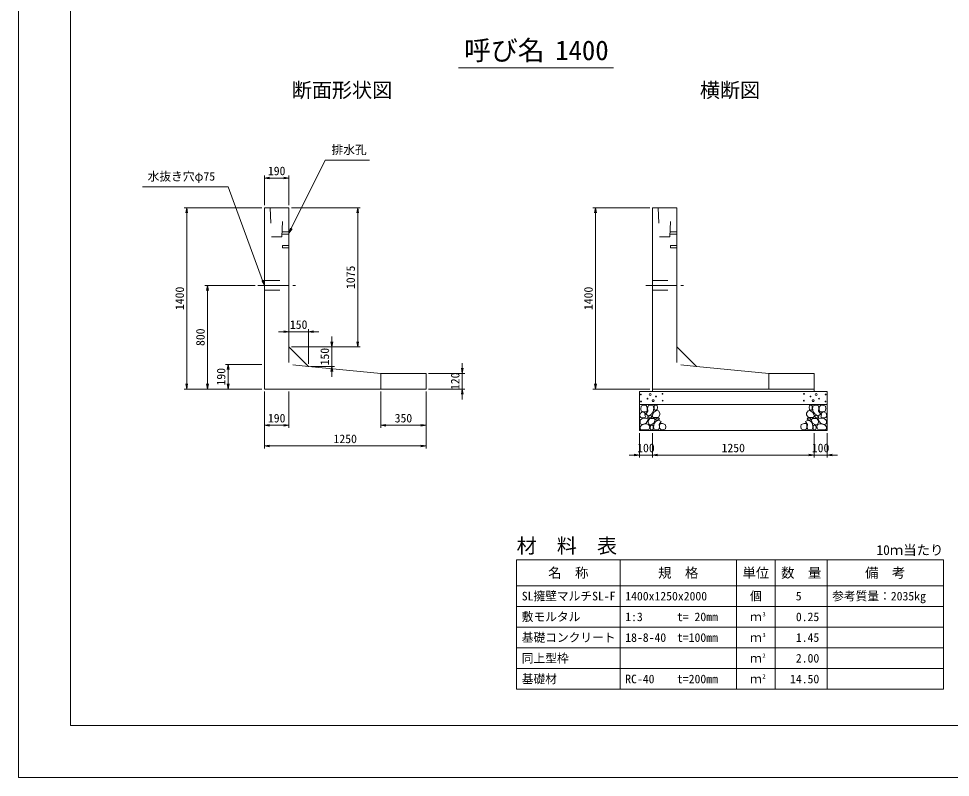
# Model space of a CAD drawing. Units: millimetres at full size, sheet at 1:20. Extents: x 95510 to 112330, y -109759 to -97879.
# Drawn here: x 95510 to 102714, y -109759 to -103898 of the extents above; entities that cross this region are included whole.
import ezdxf
from ezdxf.enums import TextEntityAlignment as Align

# ---------------------------------------------------------------- set-up
doc = ezdxf.new("R2010")
doc.units = ezdxf.units.MM
doc.header["$LTSCALE"] = 20
doc.linetypes.add('CHAIN', pattern=[18.5, 12, -1.5, 3.5, -1.5])
doc.linetypes.add('DASHED_SPACED', pattern=[12, 6, -6])
for name, color, linetype, lineweight in [('D-BMK', 2, 'CHAIN', 13), ('D-DCR-HCHn', 4, 'Continuous', 9), ('D-MTR-FRAM', 7, 'Continuous', 13), ('D-MTR-LINE', 7, 'Continuous', 13), ('D-STR-DIM', 7, 'Continuous', 9), ('D-STR-STRn', 1, 'Continuous', 13), ('D-STR-TXT', 7, 'Continuous', 9), ('D-TTL', 2, 'Continuous', 13), ('D-TTL-TXT', 7, 'Continuous', 13)]:
    doc.layers.add(name, color=color, linetype=linetype, lineweight=lineweight)
doc.layers.add('D-MTR', color=7, linetype='Continuous')
doc.layers.add('D-MTR-TXT', color=7, linetype='Continuous')
doc.styles.add('ＭＳ ゴシック', font='')
doc.styles.get('ＭＳ ゴシック').set_extended_font_data('MS Gothic')

# ---------------------------------------------------------------- blocks, each defined once
blk = doc.blocks.new('open_arrow')
at = {"color": 0, "linetype": 'Continuous', "lineweight": -2}
blk.add_lwpolyline([(7.5, 1.25), (0, 0), (7.5, -1.25)], dxfattribs=at)

msp = doc.modelspace()

# ---------------------------------------------------------------- linework, layer by layer
at = {"layer": 'D-BMK'}
for p, q in [((97360.11, -105958.73), (97650.11, -105958.73)), ((100360.11, -105958.73), (100650.11, -105958.73))]:
    msp.add_line(p, q, dxfattribs=at)
at = {"layer": 'D-DCR-HCHn'}
for points in [[(100361.31, -106887.13), (100340.51, -106882.51), (100322.01, -106891.76), (100319.7, -106912.56), (100324.33, -106928.74), (100347.44, -106935.67), (100363.62, -106935.67), (100370.55, -106924.12), (100370.55, -106898.69)], [(100379.8, -106884.82), (100372.87, -106905.62), (100375.18, -106928.74), (100359, -106954.17), (100379.8, -106965.72), (100402.91, -106954.17), (100416.78, -106935.67), (100421.41, -106905.62), (100416.78, -106889.44), (100402.91, -106882.51)], [(100423.72, -106889.44), (100423.72, -106917.18), (100435.27, -106924.12), (100446.83, -106917.18), (100449.14, -106901), (100446.83, -106887.13), (100430.65, -106882.51)], [(101646.5, -106889.44), (101646.5, -106917.18), (101634.95, -106924.12), (101623.39, -106917.18), (101621.08, -106901), (101623.39, -106887.13), (101639.57, -106882.51)], [(101690.42, -106884.82), (101697.35, -106905.62), (101695.04, -106928.74), (101711.22, -106954.17), (101690.42, -106965.72), (101667.31, -106954.17), (101653.44, -106935.67), (101648.81, -106905.62), (101653.44, -106889.44), (101667.31, -106882.51)], [(101708.91, -106887.13), (101729.71, -106882.51), (101748.21, -106891.76), (101750.52, -106912.56), (101745.9, -106928.74), (101722.78, -106935.67), (101706.6, -106935.67), (101699.67, -106924.12), (101699.67, -106898.69)], [(100317.39, -106944.92), (100310.46, -106965.72), (100319.7, -106979.59), (100342.82, -106981.9), (100358.6, -106975.13), (100352.06, -106958.79), (100356.69, -106949.54), (100347.44, -106940.3), (100333.57, -106935.67)], [(100384.42, -106965.72), (100372.87, -106974.97), (100377.49, -106981.9), (100393.67, -106981.9), (100400.6, -106979.59), (100405.23, -106970.35), (100398.29, -106963.41)], [(100419.09, -106940.3), (100407.54, -106968.03), (100416.78, -106979.59), (100444.52, -106979.59), (100456.08, -106974.97), (100467.64, -106958.79), (100467.64, -106944.92), (100456.08, -106926.43), (100442.21, -106924.12)], [(101651.13, -106940.3), (101662.68, -106968.03), (101653.44, -106979.59), (101625.7, -106979.59), (101614.14, -106974.97), (101602.58, -106958.79), (101602.58, -106944.92), (101614.14, -106926.43), (101628.01, -106924.12)], [(101685.8, -106965.72), (101697.35, -106974.97), (101692.73, -106981.9), (101676.55, -106981.9), (101669.62, -106979.59), (101664.99, -106970.35), (101671.93, -106963.41)], [(101752.83, -106944.92), (101759.76, -106965.72), (101750.52, -106979.59), (101727.4, -106981.9), (101711.62, -106975.13), (101718.16, -106958.79), (101713.53, -106949.54), (101722.78, -106940.3), (101736.65, -106935.67)], [(100361.27, -107021.72), (100378.39, -106996.04), (100376.25, -106989.62), (100352.7, -106983.19), (100331.3, -106985.33), (100316.32, -106998.18), (100314.18, -107013.16), (100316.32, -107028.14), (100333.44, -107032.42)], [(100369.83, -107075.22), (100384.81, -107068.8), (100389.09, -107047.4), (100380.53, -107032.42), (100365.55, -107028.14), (100346.28, -107030.28), (100324.88, -107038.84), (100314.18, -107051.68), (100314.18, -107066.66), (100320.6, -107075.22), (100346.28, -107073.08)], [(100421.19, -107021.72), (100431.89, -106996.04), (100423.33, -106985.33), (100397.65, -106985.33), (100386.95, -106989.62), (100376.25, -107004.6), (100376.25, -107017.44), (100386.95, -107034.56), (100399.79, -107036.7)], [(100416.91, -107068.8), (100416.91, -107043.12), (100406.21, -107036.7), (100395.51, -107043.12), (100393.37, -107058.1), (100395.51, -107070.94), (100410.49, -107075.22)], [(100457.58, -107073.08), (100464, -107053.82), (100461.86, -107032.42), (100476.84, -107008.88), (100457.58, -106998.18), (100436.17, -107008.88), (100423.33, -107026), (100419.05, -107053.82), (100423.33, -107068.8), (100436.17, -107075.22)], [(100453.3, -106998.18), (100464, -106989.62), (100459.72, -106983.19), (100444.73, -106983.19), (100438.31, -106985.33), (100434.03, -106993.9), (100440.45, -107000.32)], [(100474.7, -107070.94), (100493.96, -107075.22), (100511.08, -107066.66), (100513.22, -107047.4), (100508.94, -107032.42), (100487.54, -107026), (100472.56, -107026), (100466.14, -107036.7), (100466.14, -107060.24)], [(101595.52, -107070.94), (101576.26, -107075.22), (101559.14, -107066.66), (101557, -107047.4), (101561.28, -107032.42), (101582.68, -107026), (101597.66, -107026), (101604.08, -107036.7), (101604.08, -107060.24)], [(101612.64, -107073.08), (101606.22, -107053.82), (101608.36, -107032.42), (101593.38, -107008.88), (101612.64, -106998.18), (101634.05, -107008.88), (101646.89, -107026), (101651.17, -107053.82), (101646.89, -107068.8), (101634.05, -107075.22)], [(101616.92, -106998.18), (101606.22, -106989.62), (101610.5, -106983.19), (101625.49, -106983.19), (101631.91, -106985.33), (101636.19, -106993.9), (101629.77, -107000.32)], [(101649.03, -107021.72), (101638.33, -106996.04), (101646.89, -106985.33), (101672.57, -106985.33), (101683.27, -106989.62), (101693.97, -107004.6), (101693.97, -107017.44), (101683.27, -107034.56), (101670.43, -107036.7)], [(101653.31, -107068.8), (101653.31, -107043.12), (101664.01, -107036.7), (101674.71, -107043.12), (101676.85, -107058.1), (101674.71, -107070.94), (101659.73, -107075.22)], [(101700.39, -107075.22), (101685.41, -107068.8), (101681.13, -107047.4), (101689.69, -107032.42), (101704.67, -107028.14), (101723.94, -107030.28), (101745.34, -107038.84), (101756.04, -107051.68), (101756.04, -107066.66), (101749.62, -107075.22), (101723.94, -107073.08)], [(101708.96, -107021.72), (101691.83, -106996.04), (101693.97, -106989.62), (101717.52, -106983.19), (101738.92, -106985.33), (101753.9, -106998.18), (101756.04, -107013.16), (101753.9, -107028.14), (101736.78, -107032.42)]]:
    msp.add_lwpolyline(points, close=True, dxfattribs=at)
for centre, radius in [((100320.84, -106801.3), 3), ((100393.45, -106801.3), 7.5), ((100437.82, -106817.09), 3), ((100488.24, -106795.25), 3), ((101581.98, -106795.25), 3), ((101632.4, -106817.09), 3), ((101676.77, -106801.3), 7.5), ((101749.38, -106801.3), 3), ((100321.98, -106854.81), 3), ((100372.4, -106832.97), 3), ((100416.77, -106848.76), 7.5), ((100489.38, -106848.76), 3), ((101580.84, -106848.76), 3), ((101653.45, -106848.76), 7.5), ((101697.82, -106832.97), 3), ((101748.24, -106854.81), 3)]:
    msp.add_circle(centre, radius, dxfattribs=at)
at = {"layer": 'D-MTR-FRAM'}
for p, q in [((99360.11, -108078.73), (102660.11, -108078.73)), ((99360.11, -108078.73), (99360.11, -109078.73)), ((102660.11, -108078.73), (102660.11, -109078.73)), ((99360.11, -109078.73), (102660.11, -109078.73))]:
    msp.add_line(p, q, dxfattribs=at)
at = {"layer": 'D-MTR-LINE'}
for p, q in [((100160.11, -108078.73), (100160.11, -109078.73)), ((101060.11, -108078.73), (101060.11, -109078.73)), ((101360.11, -108078.73), (101360.11, -109078.73)), ((101760.11, -108078.73), (101760.11, -109078.73)), ((99360.11, -108278.73), (102660.11, -108278.73)), ((99360.11, -108438.73), (102660.11, -108438.73)), ((99360.11, -108598.73), (102660.11, -108598.73)), ((99360.11, -108758.73), (102660.11, -108758.73)), ((99360.11, -108918.73), (102660.11, -108918.73))]:
    msp.add_line(p, q, dxfattribs=at)
at = {"layer": 'D-STR-DIM'}
for p, q in [((97410.11, -105338.73), (97410.11, -105108.73)), ((97410.11, -105128.73), (97600.11, -105128.73)), ((97600.11, -105338.73), (97600.11, -105108.73)), ((97390.11, -105358.73), (96790.11, -105358.73)), ((96810.11, -106758.73), (96810.11, -105358.73)), ((97620.11, -105358.73), (98151.79, -105358.73)), ((98131.79, -106433.52), (98131.79, -105358.73)), ((100390.11, -105358.73), (99950.11, -105358.73)), ((99970.11, -106758.73), (99970.11, -105358.73)), ((97340.11, -105958.73), (96950.11, -105958.73)), ((96970.11, -106758.73), (96970.11, -105958.73)), ((97520.11, -106316.1), (97830.11, -106316.1)), ((97600.11, -106413.52), (97600.11, -106296.1)), ((97750.11, -106563.52), (97750.11, -106296.1)), ((97931.79, -106663.52), (97931.79, -106353.52)), ((97620.11, -106433.52), (97951.79, -106433.52)), ((97620.11, -106433.52), (98151.79, -106433.52)), ((97390.11, -106568.73), (97110.11, -106568.73)), ((97130.11, -106758.73), (97130.11, -106568.73)), ((97770.11, -106583.52), (97951.79, -106583.52)), ((98940.11, -106558.73), (98940.11, -106838.73)), ((98680.11, -106638.73), (98960.11, -106638.73)), ((97390.11, -106758.73), (96790.11, -106758.73)), ((97390.11, -106758.73), (96950.11, -106758.73)), ((97390.11, -106758.73), (97110.11, -106758.73)), ((97410.11, -106778.73), (97410.11, -107218.73)), ((97410.11, -106778.73), (97410.11, -107058.73)), ((97600.11, -106778.73), (97600.11, -107058.73)), ((98310.11, -106778.73), (98310.11, -107058.73)), ((98660.11, -106778.73), (98660.11, -107218.73)), ((98660.11, -106778.73), (98660.11, -107058.73)), ((98680.11, -106758.73), (98960.11, -106758.73)), ((100390.11, -106758.73), (99950.11, -106758.73)), ((97410.11, -107038.73), (97600.11, -107038.73)), ((98310.11, -107038.73), (98660.11, -107038.73)), ((100310.11, -107098.73), (100310.11, -107288.73)), ((100410.11, -107098.73), (100410.11, -107288.73)), ((100410.11, -107098.73), (100410.11, -107288.73)), ((101660.11, -107098.73), (101660.11, -107288.73)), ((101660.11, -107098.73), (101660.11, -107288.73)), ((101760.11, -107098.73), (101760.11, -107288.73)), ((98660.11, -107198.73), (97410.11, -107198.73)), ((100490.11, -107268.73), (100230.11, -107268.73)), ((100410.11, -107268.73), (101660.11, -107268.73)), ((101580.11, -107268.73), (101840.11, -107268.73))]:
    msp.add_line(p, q, dxfattribs=at)
at = {"layer": 'D-STR-STRn'}
for p, q in [((97410.11, -106758.73), (97410.11, -105358.73)), ((97410.11, -105358.73), (97600.11, -105358.73)), ((97600.11, -105358.73), (97600.11, -106433.52)), ((100410.11, -106758.73), (100410.11, -105358.73)), ((100410.11, -105358.73), (100600.11, -105358.73)), ((100600.11, -105358.73), (100600.11, -106433.52)), ((97750.11, -106583.52), (97600.11, -106433.52)), ((100750.11, -106583.52), (100600.11, -106433.52)), ((97750.11, -106583.52), (98310.11, -106638.73)), ((100750.11, -106583.52), (101310.11, -106638.73)), ((98310.11, -106638.73), (98660.11, -106638.73)), ((98310.11, -106758.73), (98310.11, -106638.73)), ((98660.11, -106638.73), (98660.11, -106758.73)), ((101310.11, -106638.73), (101660.11, -106638.73)), ((101310.11, -106758.73), (101310.11, -106638.73)), ((101660.11, -106638.73), (101660.11, -106758.73)), ((98660.11, -106758.73), (97410.11, -106758.73)), ((100310.11, -107078.73), (100310.11, -106778.73)), ((100310.11, -106778.73), (101760.11, -106778.73)), ((100410.11, -106758.73), (100410.11, -106778.73)), ((101660.11, -106758.73), (100410.11, -106758.73)), ((101660.11, -106758.73), (101660.11, -106778.73)), ((101760.11, -106778.73), (101760.11, -107078.73)), ((100310.11, -106878.73), (101760.11, -106878.73)), ((100310.11, -107078.73), (101760.11, -107078.73))]:
    msp.add_line(p, q, dxfattribs=at)
at = {"layer": 'D-STR-STRn', "linetype": 'DASHED_SPACED'}
for p, q in [((97455.11, -105358.73), (97465.11, -105583.73)), ((97545.11, -105583.73), (97555.11, -105358.73)), ((100455.11, -105358.73), (100465.11, -105583.73)), ((100545.11, -105583.73), (100555.11, -105358.73)), ((97465.11, -105583.73), (97545.11, -105583.73)), ((97546, -105563.73), (97600.11, -105563.73)), ((97546.89, -105543.73), (97600.11, -105543.73)), ((100465.11, -105583.73), (100545.11, -105583.73)), ((100546, -105563.73), (100600.11, -105563.73)), ((100546.89, -105543.73), (100600.11, -105543.73)), ((97410.11, -105921.23), (97600.11, -105921.23)), ((100410.11, -105921.23), (100600.11, -105921.23)), ((97410.11, -105996.23), (97600.11, -105996.23)), ((100410.11, -105996.23), (100600.11, -105996.23))]:
    msp.add_line(p, q, dxfattribs=at)
at = {"layer": 'D-STR-STRn', "color": 2, "linetype": 'DASHED_SPACED'}
for p, q in [((97600.11, -106433.52), (97600.11, -106568.73)), ((100600.11, -106433.52), (100600.11, -106568.73)), ((97750.11, -106583.52), (97600.11, -106568.73)), ((100750.11, -106583.52), (100600.11, -106568.73))]:
    msp.add_line(p, q, dxfattribs=at)
at = {"layer": 'D-STR-STRn', "linetype": 'DASHED_SPACED'}
for points in [[(97600.11, -105649.23), (97550.11, -105649.23), (97550.11, -105668.23), (97600.11, -105668.23)], [(100600.11, -105649.23), (100550.11, -105649.23), (100550.11, -105668.23), (100600.11, -105668.23)]]:
    msp.add_lwpolyline(points, dxfattribs=at)
at = {"layer": 'D-STR-TXT'}
for p, q in [((97880.11, -104991.51), (98222.29, -104991.51)), ((97130.11, -105196.51), (96467.93, -105196.51))]:
    msp.add_line(p, q, dxfattribs=at)
for points in [[(97600.11, -105553.73), (97617.94, -105517.92), (97880.11, -104991.51)], [(97410.11, -105958.73), (97396.32, -105921.18), (97130.11, -105196.51)]]:
    msp.add_lwpolyline(points, dxfattribs=at)
at = {"layer": 'D-TTL'}
for points in [[(95510.11, -109758.73), (112330.11, -109758.73), (112330.11, -97878.73), (95510.11, -97878.73)], [(95910.11, -109358.73), (111930.11, -109358.73), (111930.11, -98278.73), (95910.11, -98278.73)]]:
    msp.add_lwpolyline(points, close=True, dxfattribs=at)
at = {"layer": 'D-TTL-TXT'}
msp.add_line((98910.11, -104278.73), (100110.11, -104278.73), dxfattribs=at)

# ---------------------------------------------------------------- block references
at = {"layer": 'D-STR-DIM', "xscale": 5.33, "yscale": 5.33}
for p in [(97410.11, -105128.73), (97750.11, -106316.1), (97410.11, -107038.73), (98310.11, -107038.73), (97410.11, -107198.73), (100410.11, -107268.73), (100410.11, -107268.73), (101760.11, -107268.73)]:
    msp.add_blockref('open_arrow', p, dxfattribs=at)
for p, rotation in [((97600.11, -105128.73), 180), ((96810.11, -105358.73), 270), ((98131.79, -105358.73), 270), ((99970.11, -105358.73), 270), ((96970.11, -105958.73), 270), ((97600.11, -106316.1), 180), ((97931.79, -106433.52), 90), ((98131.79, -106433.52), 90), ((97130.11, -106568.73), 270), ((97931.79, -106583.52), 270), ((98940.11, -106638.73), 90), ((96810.11, -106758.73), 90), ((96970.11, -106758.73), 90), ((97130.11, -106758.73), 90), ((99970.11, -106758.73), 90), ((98940.11, -106758.73), 270), ((97600.11, -107038.73), 180), ((98660.11, -107038.73), 180), ((98660.11, -107198.73), 180), ((100310.11, -107268.73), 180), ((101660.11, -107268.73), 180), ((101660.11, -107268.73), 180)]:
    msp.add_blockref('open_arrow', p, dxfattribs=dict(at, rotation=rotation))
at = {"layer": 'D-STR-TXT', "xscale": 5.33, "yscale": 5.33}
for p, rotation in [((97600.11, -105553.73), 63.5), ((97410.11, -105958.73), 110.2)]:
    msp.add_blockref('open_arrow', p, dxfattribs=dict(at, rotation=rotation))

# ---------------------------------------------------------------- texts
at = {"layer": 'D-MTR', "style": 'ＭＳ ゴシック'}
msp.add_text('材\u3000料\u3000表', height=113.9, dxfattribs=at).set_placement((99360.11, -108060.58), align=Align.BOTTOM_LEFT)
msp.add_text('10ｍ当たり', height=75.95, dxfattribs=at).set_placement((102660.11, -108063.29), align=Align.BOTTOM_RIGHT)
at = {"layer": 'D-MTR-TXT', "style": 'ＭＳ ゴシック'}
for s, height, p in [('名\u3000称', 75.95, (99760.11, -108178.73)), ('規\u3000格', 75.95, (100610.11, -108178.73)), ('単位', 75.95, (101210.11, -108178.73)), ('数\u3000量', 75.95, (101560.11, -108178.73)), ('備\u3000考', 75.95, (102210.11, -108178.73)), ('個', 66.46, (101210.11, -108358.73)), ('ｍ', 66.46, (101210.11, -108518.73)), ('ｍ', 66.46, (101210.11, -108678.73)), ('ｍ', 66.46, (101210.11, -108838.73)), ('ｍ', 66.46, (101210.11, -108998.73))]:
    msp.add_text(s, height=height, dxfattribs=at).set_placement(p, align=Align.MIDDLE_CENTER)
for s, p in [('SL擁壁マルチSL-F', (99400.11, -108358.73)), ('1400x1250x2000', (100200.11, -108358.73)), ('参考質量：2035kg', (101800.11, -108358.73)), ('敷モルタル', (99400.11, -108518.73)), ('1:3', (100200.11, -108518.73)), ('t= 20mm', (100600.11, -108518.73)), ('基礎コンクリート', (99400.11, -108678.73)), ('18-8-40', (100200.11, -108678.73)), ('t=100mm', (100600.11, -108678.73)), ('同上型枠', (99400.11, -108838.73)), ('基礎材', (99400.11, -108998.73)), ('RC-40', (100200.11, -108998.73)), ('t=200mm', (100600.11, -108998.73))]:
    msp.add_text(s, height=66.46, dxfattribs=at).set_placement(p, align=Align.MIDDLE_LEFT)
for s, p in [('5', (101563.66, -108358.73)), ('0.25', (101700.11, -108518.73)), ('1.45', (101700.11, -108678.73)), ('2.00', (101700.11, -108838.73)), ('14.50', (101700.11, -108998.73))]:
    msp.add_text(s, height=66.46, dxfattribs=at).set_placement(p, align=Align.MIDDLE_RIGHT)
for s, p in [('3', (101260.11, -108525.1)), ('3', (101260.11, -108685.1)), ('2', (101260.11, -108845.1)), ('2', (101260.11, -109005.1))]:
    msp.add_text(s, height=33.23, dxfattribs=at).set_placement(p, align=Align.BOTTOM_LEFT)
at = {"layer": 'D-STR-DIM', "style": 'ＭＳ ゴシック'}
for s, p in [('190', (97505.11, -105073.73)), ('150', (97675.11, -106261.1)), ('190', (97505.11, -106983.73)), ('350', (98485.11, -106983.73)), ('1250', (98035.11, -107143.73)), ('100', (100360.11, -107213.73)), ('1250', (101035.11, -107213.73)), ('100', (101710.11, -107213.73))]:
    msp.add_text(s, height=66.46, dxfattribs=at).set_placement(p, align=Align.MIDDLE_CENTER)
for s, p in [('1075', (98076.79, -105896.12)), ('1400', (96755.11, -106058.73)), ('1400', (99915.11, -106058.73)), ('800', (96915.11, -106358.73)), ('150', (97876.79, -106508.52)), ('190', (97075.11, -106663.73)), ('120', (98885.11, -106698.73))]:
    msp.add_text(s, height=66.46, rotation=90, dxfattribs=at).set_placement(p, align=Align.MIDDLE_CENTER)
at = {"layer": 'D-STR-TXT', "style": 'ＭＳ ゴシック'}
for s, p in [('排水孔', (97928.83, -104964.26)), ('水抜き穴φ75', (96507.51, -105169.26))]:
    msp.add_text(s, height=66.46, dxfattribs=at).set_placement(p, align=Align.BOTTOM_LEFT)
at = {"layer": 'D-TTL-TXT', "style": 'ＭＳ ゴシック'}
for s, height, p in [('呼び名', 151.9, (99265.11, -104263.73)), ('1400', 151.9, (99865.11, -104263.73)), ('断面形状図', 113.9, (98010.11, -104540.58)), ('横断図', 113.9, (101010.11, -104540.58))]:
    msp.add_text(s, height=height, dxfattribs=at).set_placement(p, align=Align.BOTTOM_CENTER)

doc.saveas('drawing.dxf')
